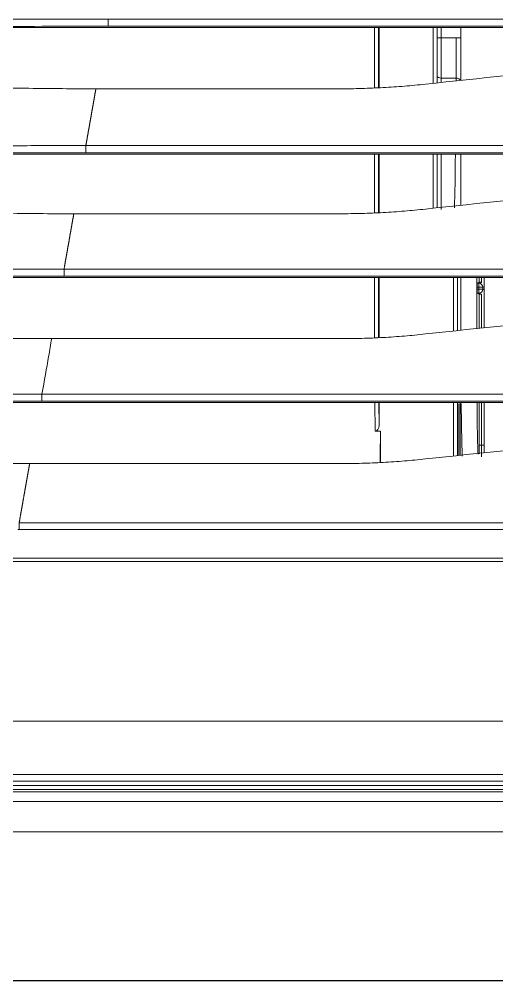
# Model space of a CAD drawing. Header units: millimetres. Extents: x 70151 to 230897, y 35202 to 113211.
# Drawn here: x 174273.2 to 174332.7, y 70781.4 to 70901.2 of the extents above; entities that cross this region are included whole.
import ezdxf

# ---------------------------------------------------------------- set-up
doc = ezdxf.new("R2010")
doc.units = ezdxf.units.MM
doc.header["$LTSCALE"] = 50
doc.layers.add('2-con', color=2, linetype='Continuous')
doc.layers.add('HAT', color=8, linetype='Continuous')
doc.layers.add('mark-B', color=2, linetype='Continuous', lineweight=20)

# ---------------------------------------------------------------- blocks, each defined once
blk = doc.blocks.new('무풍1way 일반')
at = {"layer": 'mark-B'}
for p, q in [((0, -24.85), (514.58, -24.85)), ((0, -24.85), (514.58, -24.85)), ((514.56, -25.36), (0, -25.36)), ((514.56, -25.36), (0, -25.36)), ((-380.01, -53.26), (380.01, -53.26)), ((380.01, -53.69), (-380.01, -53.69)), ((-379.23, -57.26), (379.23, -57.26)), ((379.23, -58.09), (-379.23, -58.09)), ((334.18, -65.6), (334.18, -69.52)), ((334.18, -65.6), (334.18, -69.52)), ((334.23, -65.6), (334.23, -66.45)), ((334.23, -66.45), (334.25, -65.6)), ((334.23, -65.6), (334.23, -66.45)), ((334.23, -66.45), (334.25, -65.6)), ((377.93, -65.46), (339.22, -65.46)), ((321.26, -66.79), (321.26, -73.08)), ((324.26, -73.08), (324.26, -66.48)), ((324.45, -66.47), (324.45, -72.92)), ((324.45, -66.47), (324.45, -72.92)), ((324.61, -73.08), (324.61, -66.45)), ((324.61, -73.08), (324.61, -66.45)), ((325.11, -66.4), (325.11, -73.08)), ((325.11, -66.4), (325.11, -73.08)), ((334.18, -69.52), (334.23, -66.45)), ((334.18, -69.52), (334.23, -66.45)), ((321.26, -67.75), (321.6, -67.75)), ((321.6, -67.75), (321.9, -67.75)), ((321.6, -67.75), (321.6, -73.08)), ((321.9, -73.08), (321.9, -67.75)), ((334.86, -69.52), (334.18, -69.52)), ((334.86, -69.52), (334.18, -69.52)), ((334.41, -73.08), (334.36, -70.23)), ((334.36, -73.08), (334.36, -70.23)), ((334.41, -73.08), (334.36, -70.23)), ((334.36, -73.08), (334.36, -70.23)), ((334.86, -69.52), (334.92, -73.08)), ((334.86, -69.52), (334.92, -73.08)), ((-376.39, -73.25), (376.39, -73.25)), ((376.39, -74.13), (-376.39, -74.13)), ((376.58, -73.08), (205.05, -73.08)), ((334.36, -88.65), (334.36, -81.16)), ((334.36, -88.65), (334.36, -81.16)), ((334.45, -88.65), (334.45, -81.16)), ((334.45, -88.65), (334.45, -81.16)), ((334.95, -81.14), (334.95, -88.65)), ((334.95, -81.14), (334.95, -88.65)), ((375.18, -81.03), (339.22, -81.03)), ((321.26, -82.36), (321.26, -88.65)), ((321.6, -82.32), (321.6, -86.57)), ((321.9, -86.56), (321.9, -82.29)), ((322.21, -82.26), (322.21, -88.65)), ((324.18, -88.65), (324.18, -82.06)), ((324.61, -88.65), (324.61, -82.01)), ((324.61, -88.65), (324.61, -82.01)), ((325.11, -81.96), (325.11, -88.65)), ((325.11, -81.96), (325.11, -88.65)), ((321.26, -87.09), (321.45, -87.18)), ((321.45, -87.43), (321.26, -87.52)), ((321.45, -87.18), (321.45, -87.43)), ((321.95, -87.18), (321.45, -87.18)), ((321.45, -87.43), (321.95, -87.43)), ((321.71, -86.56), (321.95, -86.68)), ((322.13, -86.68), (321.9, -86.56)), ((321.95, -86.68), (322.13, -86.68)), ((321.95, -86.68), (321.95, -87.18)), ((321.95, -87.18), (321.95, -87.43)), ((322.14, -87.18), (321.95, -87.18)), ((321.95, -87.43), (322.14, -87.43)), ((321.95, -87.43), (321.95, -87.93)), ((322.14, -87.43), (322.14, -87.18)), ((321.6, -88.03), (321.6, -88.65)), ((321.95, -87.93), (321.71, -88.05)), ((321.9, -88.05), (322.13, -87.93)), ((321.9, -88.65), (321.9, -88.05)), ((322.13, -87.93), (321.95, -87.93)), ((-373.64, -88.81), (373.64, -88.81)), ((373.64, -89.7), (-373.64, -89.7)), ((373.83, -88.65), (205.05, -88.65)), ((334.36, -104.03), (334.36, -96.72)), ((334.36, -104.03), (334.36, -96.72)), ((334.45, -104.02), (334.45, -96.72)), ((334.45, -104.02), (334.45, -96.72)), ((334.95, -96.71), (334.95, -104.02)), ((334.95, -96.71), (334.95, -104.02)), ((372.42, -96.59), (339.22, -96.59)), ((324.18, -104.02), (324.18, -97.62)), ((326.62, -104.02), (326.62, -97.1)), ((326.62, -104.02), (326.62, -97.1)), ((327.12, -104.02), (327.12, -97.32)), ((327.12, -104.02), (327.12, -97.32)), ((327.62, -97.27), (327.62, -104.02)), ((327.62, -97.27), (327.62, -104.02)), ((-370.92, -104.19), (370.92, -104.19)), ((371.11, -104.02), (205.06, -104.02)), ((370.92, -105.07), (-370.92, -105.07)), ((334.36, -119.78), (334.36, -112.29)), ((334.36, -119.78), (334.36, -112.29)), ((334.45, -119.78), (334.45, -112.29)), ((334.45, -119.78), (334.45, -112.29)), ((334.95, -112.27), (334.95, -119.78)), ((334.95, -112.27), (334.95, -119.78)), ((369.67, -112.15), (339.22, -112.15)), ((324.18, -119.77), (324.18, -113.19)), ((324.78, -113.12), (324.78, -113.48)), ((324.78, -113.12), (324.78, -113.48)), ((324.78, -113.48), (326.62, -113.48)), ((324.78, -113.48), (326.62, -113.48)), ((326.62, -113.48), (326.62, -112.93)), ((326.62, -113.48), (326.62, -112.93)), ((326.62, -118.5), (326.62, -113.48)), ((326.62, -118.5), (326.62, -113.48)), ((327.12, -119.77), (327.12, -112.88)), ((327.12, -119.77), (327.12, -112.88)), ((327.62, -112.83), (327.62, -119.77)), ((327.62, -112.83), (327.62, -119.77)), ((324.75, -118.5), (324.25, -118.5)), ((324.75, -118.5), (324.25, -118.5)), ((324.75, -118.5), (326.62, -118.5)), ((324.75, -118.5), (326.62, -118.5)), ((326.62, -119.77), (326.62, -118.5)), ((326.62, -118.5), (327.12, -118.5)), ((326.62, -119.77), (326.62, -118.5)), ((326.62, -118.5), (327.12, -118.5)), ((368.32, -119.77), (205.05, -119.77)), ((-368.14, -119.94), (368.14, -119.94)), ((368.14, -120.82), (-368.14, -120.82))]:
    blk.add_line(p, q, dxfattribs=at)
for centre, major_axis, ratio, start_param, end_param in [((334.87, -70.23), (0.012, -0.716), 0.700857, 3.129571, 4.687919), ((334.87, -70.23), (0.012, -0.716), 0.700857, 3.129571, 4.687919), ((321.95, -87.18), (-0.225, -0.449), 0.99981, 3.605286, 5.17593), ((321.95, -87.43), (0.225, -0.449), 0.99981, 4.248848, 5.819492), ((325.15, -112.86), (0, -18.58), 0.017522, 3.724007, 4.216591), ((325.15, -112.86), (0, -18.58), 0.017522, 3.724007, 4.216591), ((324.78, -113.23), (0.502, -0.005), 0.499982, 3.161291, 4.717314), ((324.78, -113.23), (0.502, -0.005), 0.499982, 3.161291, 4.717314), ((324.93, -118.5), (0, -10.04), 0.017914, 4.18879, 4.712389), ((324.93, -118.5), (0, -10.04), 0.017914, 4.18879, 4.712389), ((326.62, -113.73), (0.502, 0), 0.5, 0, 1.570796), ((326.62, -113.73), (0.502, 0), 0.5, 0, 1.570796)]:
    blk.add_ellipse(centre, major_axis=major_axis, ratio=ratio, start_param=start_param, end_param=end_param, dxfattribs=at)
for points, degree, knots in [([(529.67, -1.07), (528.29, -1.06), (526.91, -1.06), (524.15, -1.06), (522.78, -1.06), (518.64, -1.06), (510.36, -1.06), (491.05, -1.06), (474.5, -1.06), (441.39, -1.06), (375.18, -1.05), (308.98, -1.05), (176.56, -1.05), (88.28, -1.05), (0, -1.05)], 3, [0, 0, 0, 0, 0.007813, 0.007813, 0.015625, 0.015625, 0.03125, 0.0625, 0.125, 0.125, 0.25, 0.5, 0.5, 1, 1, 1, 1]), ([(529.67, -1.07), (528.29, -1.06), (526.91, -1.06), (524.15, -1.06), (522.78, -1.06), (518.64, -1.06), (510.36, -1.06), (491.05, -1.06), (474.5, -1.06), (441.39, -1.06), (375.18, -1.05), (308.98, -1.05), (176.56, -1.05), (88.28, -1.05), (0, -1.05)], 3, [0, 0, 0, 0, 0.007812, 0.007812, 0.015625, 0.015625, 0.03125, 0.0625, 0.125, 0.125, 0.25, 0.5, 0.5, 1, 1, 1, 1]), ([(514.01, -19.59), (492.59, -19.59), (449.76, -19.59), (385.5, -19.59), (321.25, -19.59), (192.75, -19.59), (85.67, -19.59), (0, -19.59)], 3, [0, 0, 0, 0, 0.125, 0.25, 0.375, 0.5, 1, 1, 1, 1]), ([(514.01, -19.59), (492.59, -19.59), (449.76, -19.59), (385.5, -19.59), (321.25, -19.59), (192.75, -19.59), (85.67, -19.59), (0, -19.59)], 3, [0, 0, 0, 0, 0.125, 0.25, 0.375, 0.5, 1, 1, 1, 1]), ([(0, -23.37), (85.4, -23.37), (170.8, -23.37), (277.56, -23.37), (298.91, -23.37), (341.61, -23.37), (362.96, -23.37), (405.66, -23.37), (427.01, -23.37), (469.71, -23.37), (491.06, -23.37), (512.41, -23.37)], 3, [0, 0, 0, 0, 0.5, 0.5, 0.625, 0.625, 0.75, 0.75, 0.875, 0.875, 1, 1, 1, 1]), ([(0, -23.37), (85.4, -23.37), (170.8, -23.37), (277.56, -23.37), (298.91, -23.37), (341.61, -23.37), (362.96, -23.37), (405.66, -23.37), (427.01, -23.37), (469.71, -23.37), (491.06, -23.37), (512.41, -23.37)], 3, [0, 0, 0, 0, 0.5, 0.5, 0.625, 0.625, 0.75, 0.75, 0.875, 0.875, 1, 1, 1, 1]), ([(512.41, -24.58), (491.06, -24.58), (469.71, -24.58), (427.01, -24.58), (405.66, -24.58), (362.96, -24.58), (320.26, -24.58), (192.15, -24.58), (85.4, -24.58), (0, -24.58)], 3, [0, 0, 0, 0, 0.125, 0.125, 0.25, 0.25, 0.375, 0.5, 1, 1, 1, 1]), ([(512.41, -24.58), (491.06, -24.58), (469.71, -24.58), (427.01, -24.58), (405.66, -24.58), (362.96, -24.58), (320.26, -24.58), (192.15, -24.58), (85.4, -24.58), (0, -24.58)], 3, [0, 0, 0, 0, 0.125, 0.125, 0.25, 0.25, 0.375, 0.5, 1, 1, 1, 1]), ([(0, -25.9), (42.6, -25.9), (85.19, -25.9), (149.09, -25.9), (170.39, -25.9), (212.99, -25.9), (234.29, -25.9), (276.88, -25.9), (298.18, -25.9), (340.78, -25.9), (362.08, -25.9), (404.67, -25.89), (425.97, -25.89), (452.6, -25.9), (457.92, -25.9), (468.57, -25.9), (473.89, -25.9), (484.54, -25.9), (489.87, -25.9), (496.52, -25.9), (497.86, -25.9), (500.52, -25.9), (501.85, -25.9), (503.85, -25.89), (504.51, -25.89), (505.84, -25.89), (506.51, -25.89), (507.84, -25.9), (508.51, -25.9), (509.5, -25.9), (509.84, -25.89), (510.34, -25.89), (510.5, -25.89), (510.83, -25.89), (511, -25.89), (511.17, -25.89)], 3, [0, 0, 0, 0, 0.25, 0.25, 0.375, 0.375, 0.5, 0.5, 0.625, 0.625, 0.75, 0.75, 0.875, 0.875, 0.90625, 0.90625, 0.9375, 0.9375, 0.96875, 0.96875, 0.976563, 0.976563, 0.984375, 0.984375, 0.988281, 0.988281, 0.992188, 0.992188, 0.996094, 0.996094, 0.998047, 0.998047, 0.999023, 0.999023, 1, 1, 1, 1]), ([(511.17, -26.75), (511, -26.75), (510.83, -26.75), (510.5, -26.75), (510.33, -26.75), (509.84, -26.75), (509.5, -26.75), (508.5, -26.75), (507.84, -26.75), (506.51, -26.75), (505.84, -26.75), (504.51, -26.75), (503.85, -26.75), (501.85, -26.75), (500.52, -26.75), (497.85, -26.75), (496.52, -26.75), (489.87, -26.75), (484.54, -26.75), (473.89, -26.75), (468.57, -26.75), (457.92, -26.75), (452.6, -26.75), (425.97, -26.75), (404.67, -26.75), (362.08, -26.75), (340.78, -26.75), (298.18, -26.75), (276.88, -26.75), (234.28, -26.75), (212.99, -26.75), (170.39, -26.75), (149.09, -26.75), (85.19, -26.75), (42.6, -26.75), (0, -26.75)], 3, [0, 0, 0, 0, 0.000977, 0.000977, 0.001953, 0.001953, 0.003906, 0.003906, 0.007813, 0.007813, 0.011719, 0.011719, 0.015625, 0.015625, 0.023438, 0.023438, 0.03125, 0.03125, 0.0625, 0.0625, 0.09375, 0.09375, 0.125, 0.125, 0.25, 0.25, 0.375, 0.375, 0.5, 0.5, 0.625, 0.625, 0.75, 0.75, 1, 1, 1, 1]), ([(0, -33.4), (42.38, -33.4), (127.14, -33.4), (233.1, -33.4), (317.86, -33.4), (381.43, -33.4), (445.01, -33.4), (487.39, -33.4), (508.58, -33.4)], 3, [0, 0, 0, 0, 0.25, 0.5, 0.625, 0.75, 0.875, 1, 1, 1, 1]), ([(379.23, -58.09), (379.23, -58.07), (379.23, -58.04), (379.23, -57.97), (379.23, -57.93), (379.23, -57.85), (379.23, -57.81), (379.23, -57.73), (379.23, -57.68), (379.23, -57.6), (379.23, -57.56), (379.23, -57.48), (379.23, -57.45), (379.23, -57.38), (379.23, -57.35), (379.23, -57.3), (379.23, -57.27), (379.23, -57.26)], 3, [0, 0, 0, 0, 0.125, 0.125, 0.25, 0.25, 0.375, 0.375, 0.5, 0.5, 0.625, 0.625, 0.75, 0.75, 0.875, 0.875, 1, 1, 1, 1]), ([(377.93, -65.46), (377.93, -65.44), (377.94, -65.38), (377.96, -65.31), (377.97, -65.23), (377.98, -65.15), (378, -65.07), (378.01, -64.99), (378.03, -64.91), (378.04, -64.83), (378.05, -64.75), (378.07, -64.67), (378.08, -64.59), (378.1, -64.51), (378.11, -64.43), (378.12, -64.35), (378.14, -64.27), (378.15, -64.19), (378.17, -64.11), (378.18, -64.03), (378.2, -63.94), (378.21, -63.86), (378.23, -63.78), (378.24, -63.7), (378.25, -63.62), (378.27, -63.53), (378.28, -63.45), (378.3, -63.37), (378.31, -63.28), (378.33, -63.2), (378.34, -63.12), (378.36, -63.03), (378.37, -62.95), (378.39, -62.86), (378.4, -62.78), (378.42, -62.69), (378.43, -62.61), (378.45, -62.52), (378.46, -62.44), (378.48, -62.35), (378.49, -62.27), (378.51, -62.18), (378.52, -62.09), (378.54, -62.01), (378.55, -61.92), (378.57, -61.83), (378.59, -61.75), (378.6, -61.66), (378.62, -61.57), (378.63, -61.48), (378.65, -61.4), (378.66, -61.31), (378.68, -61.22), (378.69, -61.13), (378.71, -61.04), (378.73, -60.95), (378.74, -60.86), (378.76, -60.78), (378.77, -60.69), (378.79, -60.6), (378.8, -60.51), (378.82, -60.42), (378.84, -60.33), (378.85, -60.23), (378.87, -60.14), (378.88, -60.05), (378.9, -59.96), (378.92, -59.87), (378.93, -59.78), (378.95, -59.69), (378.97, -59.59), (378.98, -59.5), (379, -59.41), (379.01, -59.32), (379.03, -59.22), (379.05, -59.13), (379.06, -59.04), (379.08, -58.94), (379.1, -58.85), (379.11, -58.76), (379.13, -58.66), (379.15, -58.57), (379.16, -58.47), (379.18, -58.38), (379.2, -58.28), (379.21, -58.19), (379.23, -58.13), (379.23, -58.09)], 3, [0, 0, 0, 0, 0.01175, 0.0235, 0.035249, 0.046997, 0.058745, 0.070492, 0.082239, 0.093985, 0.105731, 0.117477, 0.129223, 0.140968, 0.152713, 0.164457, 0.176202, 0.187946, 0.19969, 0.211434, 0.223179, 0.234923, 0.246667, 0.258411, 0.270156, 0.2819, 0.293645, 0.30539, 0.317135, 0.32888, 0.340626, 0.352372, 0.364119, 0.375866, 0.387613, 0.399361, 0.41111, 0.422859, 0.434608, 0.446359, 0.45811, 0.469861, 0.481614, 0.493367, 0.505121, 0.516876, 0.528632, 0.540388, 0.552146, 0.563905, 0.575664, 0.587425, 0.599187, 0.61095, 0.622714, 0.63448, 0.646246, 0.658014, 0.669783, 0.681554, 0.693326, 0.705099, 0.716874, 0.728651, 0.740429, 0.752208, 0.763989, 0.775772, 0.787556, 0.799342, 0.81113, 0.82292, 0.834711, 0.846504, 0.858299, 0.870096, 0.881895, 0.893696, 0.905499, 0.917304, 0.929111, 0.940921, 0.952732, 0.964546, 0.976362, 0.98818, 1, 1, 1, 1]), ([(455.03, -70.72), (454.25, -70.53), (453.46, -70.37), (452.27, -70.13), (451.87, -70.05), (451.08, -69.9), (450.68, -69.83), (449.49, -69.61), (448.69, -69.48), (447.09, -69.23), (446.3, -69.11), (444.7, -68.88), (443.9, -68.77), (442.3, -68.57), (441.5, -68.47), (439.1, -68.19), (437.5, -68.02), (434.29, -67.7), (432.69, -67.56), (429.48, -67.29), (427.87, -67.17), (424.65, -66.94), (423.05, -66.84), (419.83, -66.64), (418.22, -66.55), (415, -66.38), (413.39, -66.3), (410.17, -66.15), (408.56, -66.09), (405.33, -65.96), (403.72, -65.91), (400.5, -65.8), (398.89, -65.76), (395.66, -65.67), (394.05, -65.64), (390.83, -65.57), (387.6, -65.52), (384.38, -65.49), (381.15, -65.47), (379.54, -65.46), (377.93, -65.46)], 3, [0, 0, 0, 0, 0.03125, 0.03125, 0.046875, 0.046875, 0.0625, 0.0625, 0.09375, 0.09375, 0.125, 0.125, 0.15625, 0.15625, 0.1875, 0.1875, 0.25, 0.25, 0.3125, 0.3125, 0.375, 0.375, 0.4375, 0.4375, 0.5, 0.5, 0.5625, 0.5625, 0.625, 0.625, 0.6875, 0.6875, 0.75, 0.75, 0.8125, 0.8125, 0.875, 0.9375, 0.9375, 1, 1, 1, 1]), ([(321.59, -66.32), (321.59, -66.43), (321.6, -66.85), (321.6, -67.38), (321.6, -67.75)], 3, [0, 0, 0, 0, 0.314014, 1, 1, 1, 1]), ([(322.04, -66.63), (322.05, -66.79), (322.05, -66.95), (322.07, -67.34), (322.08, -67.57), (322.09, -68.04), (322.1, -68.28), (322.11, -68.77), (322.11, -69.02), (322.12, -69.38), (322.12, -69.5), (322.13, -69.68), (322.13, -69.77), (322.13, -69.87), (322.13, -69.92), (322.13, -69.95), (322.13, -69.96), (322.13, -69.97), (322.13, -69.97), (322.13, -69.97), (322.13, -69.97), (322.13, -69.97), (322.13, -69.97), (322.13, -69.97), (322.13, -69.97), (322.14, -70.34), (322.15, -70.73), (322.16, -71.53), (322.16, -71.94), (322.17, -72.59), (322.17, -72.82), (322.17, -73.05)], 3, [0, 0, 0, 0, 0.110793, 0.110793, 0.24707, 0.24707, 0.383346, 0.383346, 0.519623, 0.519623, 0.587762, 0.587762, 0.621831, 0.638866, 0.647383, 0.651642, 0.653771, 0.654836, 0.655368, 0.655634, 0.655767, 0.655834, 0.655867, 0.655867, 0.6559, 0.6559, 0.792177, 0.792177, 0.928454, 0.928454, 1, 1, 1, 1]), ([(324, -66.41), (324.01, -66.55), (324.06, -67.86), (324.12, -71.32), (324.14, -72.94)], 2, [0, 0, 0, 0.085981, 0.645207, 1, 1, 1]), ([(376.39, -73.25), (378.85, -73.25), (381.3, -73.25), (386.2, -73.24), (388.66, -73.24), (396.01, -73.22), (400.91, -73.21), (408.25, -73.18), (410.7, -73.17), (415.6, -73.15), (418.05, -73.14), (422.94, -73.12), (425.39, -73.11), (430.28, -73.08), (435.17, -73.05), (440.06, -73.03), (444.95, -73), (447.39, -72.98), (452.28, -72.96), (454.72, -72.94), (459.61, -72.92), (462.06, -72.9), (469.39, -72.86), (474.29, -72.84), (484.08, -72.8), (488.98, -72.78), (493.88, -72.77)], 3, [0, 0, 0, 0, 0.0625, 0.0625, 0.125, 0.125, 0.25, 0.25, 0.3125, 0.3125, 0.375, 0.375, 0.4375, 0.4375, 0.5, 0.5625, 0.5625, 0.625, 0.625, 0.6875, 0.6875, 0.75, 0.75, 0.875, 0.875, 1, 1, 1, 1]), ([(467.81, -72.72), (464.01, -72.74), (460.21, -72.76), (452.62, -72.8), (448.82, -72.82), (441.23, -72.86), (437.43, -72.88), (431.73, -72.91), (429.83, -72.92), (426.03, -72.94), (424.13, -72.95), (418.43, -72.98), (414.63, -72.99), (407.03, -73.02), (403.23, -73.04), (395.62, -73.06), (391.81, -73.07), (386.1, -73.08), (384.2, -73.08), (380.39, -73.08), (378.49, -73.08), (376.58, -73.08)], 3, [0, 0, 0, 0, 0.125, 0.125, 0.25, 0.25, 0.375, 0.375, 0.4375, 0.4375, 0.5, 0.5, 0.625, 0.625, 0.75, 0.75, 0.875, 0.875, 0.9375, 0.9375, 1, 1, 1, 1]), ([(376.39, -74.13), (376.1, -75.79), (375.68, -78.16), (375.3, -80.32), (375.18, -81.03)], 3, [0, 0, 0, 0, 0.659736, 1, 1, 1, 1]), ([(506.95, -73.24), (504.22, -73.24), (501.5, -73.24), (496.05, -73.26), (493.33, -73.27), (485.16, -73.32), (479.72, -73.36), (471.57, -73.43), (468.85, -73.46), (463.42, -73.51), (460.7, -73.54), (455.27, -73.6), (452.55, -73.63), (447.12, -73.69), (444.4, -73.72), (438.97, -73.78), (436.26, -73.8), (430.82, -73.86), (428.1, -73.88), (424.03, -73.92), (422.67, -73.93), (419.95, -73.95), (418.59, -73.96), (414.51, -73.99), (411.79, -74.01), (403.63, -74.06), (398.19, -74.09), (390.02, -74.11), (387.29, -74.12), (383.21, -74.13), (381.85, -74.13), (379.8, -74.13), (378.78, -74.13), (377.59, -74.13), (376.99, -74.13), (376.69, -74.13), (376.57, -74.13), (376.48, -74.13), (376.44, -74.13), (376.39, -74.13)], 3, [0, 0, 0, 0, 0.0625, 0.0625, 0.125, 0.125, 0.25, 0.25, 0.3125, 0.3125, 0.375, 0.375, 0.4375, 0.4375, 0.5, 0.5, 0.5625, 0.5625, 0.625, 0.625, 0.65625, 0.65625, 0.6875, 0.6875, 0.75, 0.75, 0.875, 0.875, 0.9375, 0.9375, 0.96875, 0.96875, 0.984375, 0.992187, 0.996094, 0.998047, 0.999023, 0.999023, 1, 1, 1, 1]), ([(376.39, -74.13), (376.39, -74.1), (376.39, -74.06), (376.39, -73.98), (376.39, -73.93), (376.39, -73.84), (376.39, -73.79), (376.39, -73.69), (376.39, -73.64), (376.39, -73.54), (376.39, -73.5), (376.39, -73.42), (376.39, -73.38), (376.39, -73.32), (376.39, -73.3), (376.39, -73.26), (376.39, -73.25), (376.39, -73.25)], 3, [0, 0, 0, 0, 0.125, 0.125, 0.25, 0.25, 0.375, 0.375, 0.5, 0.5, 0.625, 0.625, 0.75, 0.75, 0.875, 0.875, 1, 1, 1, 1]), ([(375.18, -81.03), (376.7, -81.03), (378.23, -81.03), (381.28, -81.05), (384.32, -81.08), (387.37, -81.14), (390.42, -81.2), (391.95, -81.23), (394.99, -81.31), (396.52, -81.36), (399.57, -81.46), (401.09, -81.52), (404.14, -81.64), (405.66, -81.71), (408.7, -81.85), (410.23, -81.93), (413.27, -82.1), (414.79, -82.19), (417.08, -82.33), (417.84, -82.38), (419.36, -82.49), (420.12, -82.54), (422.4, -82.71), (423.92, -82.84), (426.96, -83.1), (428.47, -83.24), (431.51, -83.55), (433.02, -83.71), (435.29, -83.99), (436.04, -84.08), (437.55, -84.28), (438.3, -84.38), (439.81, -84.6), (440.56, -84.71), (442.07, -84.95), (442.82, -85.08), (444.32, -85.34), (445.07, -85.48), (446.57, -85.77), (447.31, -85.92), (448.06, -86.09)], 3, [0, 0, 0, 0, 0.0625, 0.0625, 0.125, 0.1875, 0.1875, 0.25, 0.25, 0.3125, 0.3125, 0.375, 0.375, 0.4375, 0.4375, 0.5, 0.5, 0.5625, 0.5625, 0.59375, 0.59375, 0.625, 0.625, 0.6875, 0.6875, 0.75, 0.75, 0.8125, 0.8125, 0.84375, 0.84375, 0.875, 0.875, 0.90625, 0.90625, 0.9375, 0.9375, 0.96875, 0.96875, 1, 1, 1, 1]), ([(321.6, -86.57), (321.6, -86.57), (321.61, -86.57), (321.62, -86.57), (321.62, -86.57), (321.63, -86.57), (321.64, -86.57), (321.65, -86.56), (321.66, -86.56), (321.67, -86.56), (321.68, -86.56), (321.69, -86.56), (321.7, -86.56), (321.71, -86.56), (321.71, -86.56)], 3, [0, 0, 0, 0, 0.071251, 0.142546, 0.213886, 0.285274, 0.35671, 0.428197, 0.499737, 0.60017, 0.70031, 0.80026, 0.900123, 1, 1, 1, 1]), ([(321.71, -86.56), (321.74, -86.56), (321.77, -86.56), (321.81, -86.56), (321.83, -86.56), (321.87, -86.56), (321.88, -86.56), (321.9, -86.56), (321.9, -86.56), (321.9, -86.56)], 3, [0, 0, 0, 0, 0.25, 0.25, 0.5, 0.5, 0.75, 0.75, 1, 1, 1, 1]), ([(322.14, -87.18), (322.14, -87.18), (322.14, -87.17), (322.14, -87.16), (322.14, -87.15), (322.14, -87.14), (322.14, -87.13), (322.14, -87.12), (322.14, -87.1), (322.14, -87.09), (322.14, -87.08), (322.14, -87.07), (322.14, -87.06), (322.14, -87.05), (322.14, -87.04), (322.14, -87.03), (322.14, -87.02), (322.14, -87.01), (322.14, -87), (322.14, -86.99), (322.14, -86.98), (322.14, -86.97), (322.14, -86.96), (322.14, -86.95), (322.14, -86.94), (322.14, -86.93), (322.14, -86.92), (322.14, -86.91), (322.14, -86.9), (322.14, -86.89), (322.14, -86.88), (322.14, -86.87), (322.14, -86.86), (322.14, -86.85), (322.14, -86.84), (322.14, -86.83), (322.14, -86.83), (322.14, -86.82), (322.14, -86.81), (322.14, -86.8), (322.14, -86.79), (322.14, -86.78), (322.14, -86.77), (322.14, -86.76), (322.14, -86.75), (322.14, -86.75), (322.14, -86.74), (322.14, -86.73), (322.14, -86.72), (322.14, -86.71), (322.14, -86.71), (322.14, -86.7), (322.14, -86.7), (322.13, -86.69), (322.13, -86.69), (322.13, -86.68), (322.13, -86.68), (322.13, -86.68), (322.13, -86.68), (322.13, -86.68)], 3, [0, 0, 0, 0, 0.013534, 0.027113, 0.040736, 0.054403, 0.068114, 0.081869, 0.095669, 0.109512, 0.1234, 0.137332, 0.151308, 0.165329, 0.179393, 0.193502, 0.207655, 0.221852, 0.236093, 0.250379, 0.264708, 0.279082, 0.2935, 0.307962, 0.322469, 0.337019, 0.351614, 0.366253, 0.380936, 0.395664, 0.410435, 0.425251, 0.440111, 0.455015, 0.469964, 0.484956, 0.499993, 0.515958, 0.532567, 0.54982, 0.567717, 0.586258, 0.605443, 0.625272, 0.645746, 0.666863, 0.688625, 0.71103, 0.73408, 0.757774, 0.782112, 0.807094, 0.83272, 0.85899, 0.885904, 0.913462, 0.941664, 0.97051, 1, 1, 1, 1]), ([(322.13, -87.93), (322.13, -87.93), (322.13, -87.93), (322.13, -87.93), (322.13, -87.93), (322.13, -87.93), (322.13, -87.93), (322.13, -87.92), (322.13, -87.92), (322.13, -87.92), (322.13, -87.92), (322.13, -87.92), (322.13, -87.91), (322.14, -87.91), (322.14, -87.91), (322.14, -87.91), (322.14, -87.9), (322.14, -87.9), (322.14, -87.9), (322.14, -87.89), (322.14, -87.89), (322.14, -87.89), (322.14, -87.88), (322.14, -87.88), (322.14, -87.88), (322.14, -87.87), (322.14, -87.87), (322.14, -87.87), (322.14, -87.86), (322.14, -87.86), (322.14, -87.85), (322.14, -87.85), (322.14, -87.84), (322.14, -87.84), (322.14, -87.84), (322.14, -87.83), (322.14, -87.83), (322.14, -87.82), (322.14, -87.82), (322.14, -87.81), (322.14, -87.81), (322.14, -87.81), (322.14, -87.8), (322.14, -87.8), (322.14, -87.79), (322.14, -87.79), (322.14, -87.78), (322.14, -87.78), (322.14, -87.76), (322.14, -87.74), (322.14, -87.73), (322.14, -87.71), (322.14, -87.69), (322.14, -87.67), (322.14, -87.65), (322.14, -87.62), (322.14, -87.6), (322.14, -87.58), (322.14, -87.56), (322.14, -87.54), (322.14, -87.52), (322.14, -87.49), (322.14, -87.47), (322.14, -87.45), (322.14, -87.43), (322.14, -87.43)], 3, [0, 0, 0, 0, 0.014183, 0.028219, 0.042108, 0.055849, 0.069444, 0.082891, 0.09619, 0.109343, 0.122348, 0.135206, 0.147917, 0.160481, 0.172897, 0.185166, 0.197288, 0.209263, 0.22109, 0.23277, 0.244303, 0.255689, 0.266927, 0.278018, 0.288962, 0.299759, 0.310409, 0.320911, 0.331266, 0.341473, 0.351534, 0.361447, 0.371213, 0.380832, 0.390304, 0.399628, 0.408805, 0.417835, 0.426717, 0.435453, 0.444041, 0.452482, 0.460775, 0.468922, 0.476921, 0.484773, 0.492478, 0.500035, 0.530939, 0.561655, 0.592185, 0.622529, 0.652685, 0.682655, 0.712438, 0.742034, 0.771443, 0.800666, 0.829702, 0.858552, 0.887215, 0.915691, 0.943981, 0.972084, 1, 1, 1, 1]), ([(321.71, -88.05), (321.71, -88.05), (321.71, -88.05), (321.7, -88.05), (321.69, -88.05), (321.68, -88.05), (321.68, -88.05), (321.67, -88.04), (321.66, -88.04), (321.64, -88.04), (321.63, -88.04), (321.61, -88.04), (321.61, -88.04), (321.6, -88.03)], 3, [0, 0, 0, 0, 0.060365, 0.124378, 0.192073, 0.263482, 0.338628, 0.417534, 0.500218, 0.625066, 0.749977, 0.874955, 1, 1, 1, 1]), ([(321.9, -88.05), (321.9, -88.05), (321.9, -88.05), (321.88, -88.05), (321.87, -88.05), (321.83, -88.05), (321.81, -88.05), (321.77, -88.05), (321.74, -88.05), (321.71, -88.05)], 3, [0, 0, 0, 0, 0.25, 0.25, 0.5, 0.5, 0.75, 0.75, 1, 1, 1, 1]), ([(373.64, -88.81), (376.09, -88.81), (378.55, -88.81), (383.45, -88.81), (385.9, -88.8), (393.25, -88.79), (398.15, -88.78), (405.49, -88.75), (407.94, -88.74), (412.84, -88.72), (415.28, -88.71), (420.18, -88.69), (422.63, -88.68), (427.52, -88.66), (432.41, -88.63), (437.3, -88.61), (442.19, -88.58), (444.63, -88.57), (449.52, -88.54), (451.97, -88.53), (456.86, -88.51), (459.3, -88.49), (466.64, -88.46), (471.53, -88.44), (481.32, -88.4), (486.22, -88.38), (491.12, -88.37)], 3, [0, 0, 0, 0, 0.0625, 0.0625, 0.125, 0.125, 0.25, 0.25, 0.3125, 0.3125, 0.375, 0.375, 0.4375, 0.4375, 0.5, 0.5625, 0.5625, 0.625, 0.625, 0.6875, 0.6875, 0.75, 0.75, 0.875, 0.875, 1, 1, 1, 1]), ([(373.83, -88.65), (375.73, -88.65), (377.64, -88.64), (381.44, -88.64), (387.15, -88.64), (392.86, -88.62), (400.47, -88.6), (404.27, -88.59), (409.98, -88.57), (411.88, -88.57), (415.68, -88.55), (417.58, -88.54), (423.28, -88.52), (427.08, -88.5), (434.68, -88.46), (438.47, -88.45), (446.07, -88.41), (449.87, -88.39), (457.46, -88.35), (461.26, -88.33), (465.06, -88.32)], 3, [0, 0, 0, 0, 0.0625, 0.0625, 0.125, 0.25, 0.25, 0.375, 0.375, 0.4375, 0.4375, 0.5, 0.5, 0.625, 0.625, 0.75, 0.75, 0.875, 0.875, 1, 1, 1, 1]), ([(372.42, -96.59), (372.43, -96.56), (372.44, -96.52), (372.45, -96.44), (372.46, -96.37), (372.47, -96.29), (372.49, -96.22), (372.5, -96.15), (372.51, -96.07), (372.53, -96), (372.54, -95.92), (372.55, -95.85), (372.57, -95.77), (372.58, -95.7), (372.59, -95.62), (372.61, -95.54), (372.62, -95.47), (372.63, -95.39), (372.65, -95.32), (372.66, -95.24), (372.67, -95.16), (372.69, -95.09), (372.7, -95.01), (372.72, -94.93), (372.73, -94.85), (372.74, -94.78), (372.76, -94.7), (372.77, -94.62), (372.78, -94.54), (372.8, -94.46), (372.81, -94.39), (372.83, -94.31), (372.84, -94.23), (372.85, -94.15), (372.87, -94.07), (372.88, -93.99), (372.9, -93.91), (372.91, -93.83), (372.92, -93.75), (372.94, -93.67), (372.95, -93.59), (372.97, -93.51), (372.98, -93.43), (373, -93.35), (373.01, -93.27), (373.02, -93.19), (373.04, -93.1), (373.05, -93.02), (373.07, -92.94), (373.08, -92.86), (373.1, -92.78), (373.11, -92.69), (373.13, -92.61), (373.14, -92.53), (373.16, -92.45), (373.17, -92.36), (373.18, -92.28), (373.2, -92.2), (373.21, -92.11), (373.23, -92.03), (373.24, -91.94), (373.26, -91.86), (373.27, -91.78), (373.29, -91.69), (373.3, -91.61), (373.32, -91.52), (373.33, -91.44), (373.35, -91.35), (373.36, -91.27), (373.38, -91.18), (373.39, -91.09), (373.41, -91.01), (373.43, -90.92), (373.44, -90.84), (373.46, -90.75), (373.47, -90.66), (373.49, -90.58), (373.5, -90.49), (373.52, -90.4), (373.53, -90.31), (373.55, -90.23), (373.56, -90.14), (373.58, -90.05), (373.59, -89.96), (373.61, -89.87), (373.63, -89.78), (373.64, -89.72), (373.64, -89.7)], 3, [0, 0, 0, 0, 0.011753, 0.023506, 0.035258, 0.04701, 0.058761, 0.070512, 0.082262, 0.094012, 0.105761, 0.11751, 0.129259, 0.141008, 0.152756, 0.164504, 0.176252, 0.187999, 0.199747, 0.211494, 0.223242, 0.234989, 0.246736, 0.258484, 0.270231, 0.281979, 0.293726, 0.305474, 0.317222, 0.32897, 0.340719, 0.352467, 0.364216, 0.375966, 0.387715, 0.399466, 0.411216, 0.422967, 0.434719, 0.446471, 0.458224, 0.469977, 0.481731, 0.493485, 0.505241, 0.516997, 0.528753, 0.540511, 0.552269, 0.564028, 0.575788, 0.587549, 0.599311, 0.611074, 0.622838, 0.634603, 0.646369, 0.658136, 0.669904, 0.681674, 0.693444, 0.705216, 0.716989, 0.728763, 0.740539, 0.752316, 0.764094, 0.775874, 0.787655, 0.799438, 0.811222, 0.823008, 0.834795, 0.846584, 0.858375, 0.870167, 0.881961, 0.893757, 0.905554, 0.917353, 0.929154, 0.940957, 0.952762, 0.964568, 0.976377, 0.988187, 1, 1, 1, 1]), ([(373.64, -88.81), (373.64, -88.81), (373.64, -88.83), (373.64, -88.86), (373.64, -88.89), (373.64, -88.95), (373.64, -88.98), (373.64, -89.06), (373.64, -89.11), (373.64, -89.2), (373.64, -89.25), (373.64, -89.35), (373.64, -89.4), (373.64, -89.5), (373.64, -89.54), (373.64, -89.63), (373.64, -89.66), (373.64, -89.7)], 3, [0, 0, 0, 0, 0.125, 0.125, 0.25, 0.25, 0.375, 0.375, 0.5, 0.5, 0.625, 0.625, 0.75, 0.75, 0.875, 0.875, 1, 1, 1, 1]), ([(504.19, -88.84), (501.46, -88.84), (498.74, -88.85), (493.29, -88.86), (490.57, -88.87), (482.41, -88.92), (476.97, -88.96), (468.81, -89.03), (466.09, -89.05), (460.66, -89.11), (457.94, -89.13), (452.51, -89.19), (449.79, -89.22), (444.36, -89.27), (441.64, -89.3), (436.21, -89.36), (433.49, -89.38), (428.06, -89.43), (425.34, -89.46), (421.26, -89.49), (419.91, -89.5), (417.19, -89.52), (415.83, -89.53), (411.75, -89.56), (409.03, -89.58), (400.87, -89.63), (395.43, -89.65), (387.26, -89.68), (384.54, -89.68), (380.45, -89.69), (379.09, -89.69), (377.05, -89.69), (376.03, -89.69), (374.83, -89.7), (374.24, -89.7), (373.98, -89.7), (373.81, -89.7), (373.73, -89.7), (373.64, -89.7)], 3, [0, 0, 0, 0, 0.0625, 0.0625, 0.125, 0.125, 0.25, 0.25, 0.3125, 0.3125, 0.375, 0.375, 0.4375, 0.4375, 0.5, 0.5, 0.5625, 0.5625, 0.625, 0.625, 0.65625, 0.65625, 0.6875, 0.6875, 0.75, 0.75, 0.875, 0.875, 0.9375, 0.9375, 0.96875, 0.96875, 0.984375, 0.992187, 0.996094, 0.998047, 0.998047, 1, 1, 1, 1]), ([(441.83, -101.49), (441.12, -101.34), (440.4, -101.2), (438.97, -100.92), (438.26, -100.79), (436.83, -100.54), (436.11, -100.42), (434.68, -100.2), (433.96, -100.09), (431.8, -99.78), (430.37, -99.59), (427.49, -99.23), (426.05, -99.07), (423.16, -98.77), (421.72, -98.63), (418.83, -98.37), (417.38, -98.26), (414.49, -98.03), (413.04, -97.93), (410.15, -97.74), (408.7, -97.65), (405.8, -97.48), (404.35, -97.4), (401.45, -97.26), (400, -97.19), (397.1, -97.07), (395.65, -97.02), (392.75, -96.92), (391.29, -96.87), (388.39, -96.79), (385.49, -96.72), (381.13, -96.65), (378.23, -96.62), (375.33, -96.59), (373.87, -96.59), (372.42, -96.59)], 3, [0, 0, 0, 0, 0.03125, 0.03125, 0.0625, 0.0625, 0.09375, 0.09375, 0.125, 0.125, 0.1875, 0.1875, 0.25, 0.25, 0.3125, 0.3125, 0.375, 0.375, 0.4375, 0.4375, 0.5, 0.5, 0.5625, 0.5625, 0.625, 0.625, 0.6875, 0.6875, 0.75, 0.75, 0.8125, 0.875, 0.9375, 0.9375, 1, 1, 1, 1]), ([(370.92, -104.19), (373.36, -104.19), (375.8, -104.19), (380.67, -104.18), (383.11, -104.18), (390.42, -104.17), (395.29, -104.16), (402.6, -104.13), (405.03, -104.12), (409.9, -104.11), (412.33, -104.1), (417.2, -104.08), (419.63, -104.07), (424.5, -104.04), (429.36, -104.02), (436.66, -103.99), (441.52, -103.96), (446.38, -103.94), (448.82, -103.92), (453.68, -103.9), (456.11, -103.89), (463.41, -103.85), (468.27, -103.83), (478.01, -103.8), (482.88, -103.78), (487.76, -103.77)], 3, [0, 0, 0, 0, 0.0625, 0.0625, 0.125, 0.125, 0.25, 0.25, 0.3125, 0.3125, 0.375, 0.375, 0.4375, 0.4375, 0.5, 0.5625, 0.625, 0.625, 0.6875, 0.6875, 0.75, 0.75, 0.875, 0.875, 1, 1, 1, 1]), ([(370.92, -104.19), (370.92, -104.19), (370.92, -104.2), (370.92, -104.24), (370.92, -104.26), (370.92, -104.32), (370.92, -104.36), (370.92, -104.44), (370.92, -104.49), (370.92, -104.58), (370.92, -104.63), (370.92, -104.73), (370.92, -104.78), (370.92, -104.87), (370.92, -104.92), (370.92, -105), (370.92, -105.04), (370.92, -105.07)], 3, [0, 0, 0, 0, 0.125, 0.125, 0.25, 0.25, 0.375, 0.375, 0.5, 0.5, 0.625, 0.625, 0.75, 0.75, 0.875, 0.875, 1, 1, 1, 1]), ([(462.3, -103.71), (458.5, -103.73), (454.7, -103.74), (447.11, -103.78), (443.31, -103.8), (435.72, -103.83), (431.92, -103.85), (424.33, -103.89), (420.53, -103.9), (412.94, -103.93), (409.14, -103.95), (401.54, -103.97), (397.74, -103.98), (390.13, -104), (386.33, -104.01), (381.57, -104.02), (380.62, -104.02), (378.72, -104.02), (377.77, -104.02), (374.91, -104.02), (373.01, -104.02), (371.11, -104.02)], 3, [0, 0, 0, 0, 0.125, 0.125, 0.25, 0.25, 0.375, 0.375, 0.5, 0.5, 0.625, 0.625, 0.75, 0.75, 0.875, 0.875, 0.90625, 0.90625, 0.9375, 0.9375, 1, 1, 1, 1]), ([(369.67, -112.15), (369.67, -112.13), (369.68, -112.08), (369.7, -112), (369.71, -111.93), (369.72, -111.85), (369.74, -111.78), (369.75, -111.7), (369.76, -111.62), (369.78, -111.55), (369.79, -111.47), (369.8, -111.39), (369.82, -111.32), (369.83, -111.24), (369.85, -111.16), (369.86, -111.08), (369.87, -111), (369.89, -110.93), (369.9, -110.85), (369.91, -110.77), (369.93, -110.69), (369.94, -110.61), (369.96, -110.53), (369.97, -110.45), (369.98, -110.37), (370, -110.29), (370.01, -110.21), (370.03, -110.13), (370.04, -110.05), (370.06, -109.97), (370.07, -109.89), (370.08, -109.81), (370.1, -109.73), (370.11, -109.65), (370.13, -109.57), (370.14, -109.49), (370.16, -109.41), (370.17, -109.32), (370.18, -109.24), (370.2, -109.16), (370.21, -109.08), (370.23, -108.99), (370.24, -108.91), (370.26, -108.83), (370.27, -108.74), (370.29, -108.66), (370.3, -108.58), (370.32, -108.49), (370.33, -108.41), (370.35, -108.33), (370.36, -108.24), (370.38, -108.16), (370.39, -108.07), (370.41, -107.99), (370.42, -107.9), (370.44, -107.82), (370.45, -107.73), (370.47, -107.64), (370.48, -107.56), (370.5, -107.47), (370.51, -107.39), (370.53, -107.3), (370.54, -107.21), (370.56, -107.13), (370.57, -107.04), (370.59, -106.95), (370.61, -106.86), (370.62, -106.78), (370.64, -106.69), (370.65, -106.6), (370.67, -106.51), (370.68, -106.42), (370.7, -106.33), (370.71, -106.25), (370.73, -106.16), (370.75, -106.07), (370.76, -105.98), (370.78, -105.89), (370.79, -105.8), (370.81, -105.71), (370.83, -105.62), (370.84, -105.53), (370.86, -105.44), (370.87, -105.35), (370.89, -105.25), (370.91, -105.16), (370.92, -105.1), (370.92, -105.07)], 3, [0, 0, 0, 0, 0.011752, 0.023504, 0.035255, 0.047005, 0.058755, 0.070504, 0.082253, 0.094002, 0.10575, 0.117498, 0.129245, 0.140992, 0.152739, 0.164486, 0.176232, 0.187979, 0.199725, 0.211471, 0.223217, 0.234963, 0.246709, 0.258456, 0.270202, 0.281948, 0.293695, 0.305441, 0.317188, 0.328935, 0.340683, 0.352431, 0.364179, 0.375927, 0.387676, 0.399425, 0.411175, 0.422925, 0.434676, 0.446427, 0.458179, 0.469932, 0.481685, 0.49344, 0.505194, 0.51695, 0.528706, 0.540463, 0.552221, 0.56398, 0.57574, 0.587501, 0.599263, 0.611026, 0.62279, 0.634555, 0.646321, 0.658089, 0.669857, 0.681627, 0.693398, 0.705171, 0.716945, 0.72872, 0.740496, 0.752274, 0.764054, 0.775834, 0.787617, 0.799401, 0.811187, 0.822974, 0.834763, 0.846553, 0.858346, 0.87014, 0.881936, 0.893733, 0.905533, 0.917334, 0.929138, 0.940943, 0.95275, 0.96456, 0.976371, 0.988184, 1, 1, 1, 1]), ([(487.77, -104.27), (482.9, -104.3), (478.02, -104.33), (470.72, -104.38), (468.29, -104.4), (463.42, -104.45), (460.99, -104.47), (456.12, -104.52), (453.69, -104.54), (448.83, -104.59), (446.4, -104.61), (441.53, -104.66), (439.1, -104.69), (434.24, -104.74), (431.8, -104.76), (426.94, -104.8), (424.51, -104.83), (419.64, -104.87), (417.21, -104.89), (409.9, -104.94), (405.03, -104.97), (395.29, -105.02), (390.42, -105.04), (383.11, -105.06), (380.67, -105.06), (377.02, -105.07), (375.8, -105.07), (373.97, -105.07), (373.06, -105.07), (371.99, -105.07), (371.53, -105.07), (371.23, -105.07), (371.07, -105.07), (370.92, -105.07)], 3, [0, 0, 0, 0, 0.125, 0.125, 0.1875, 0.1875, 0.25, 0.25, 0.3125, 0.3125, 0.375, 0.375, 0.4375, 0.4375, 0.5, 0.5, 0.5625, 0.5625, 0.625, 0.625, 0.75, 0.75, 0.875, 0.875, 0.9375, 0.9375, 0.96875, 0.96875, 0.984375, 0.992188, 0.996094, 0.996094, 1, 1, 1, 1]), ([(436.16, -116.92), (435.82, -116.85), (435.48, -116.78), (434.79, -116.64), (434.45, -116.58), (433.42, -116.38), (432.74, -116.26), (430.68, -115.9), (429.3, -115.69), (426.55, -115.29), (425.17, -115.1), (422.41, -114.76), (421.03, -114.6), (418.27, -114.31), (416.89, -114.17), (414.12, -113.92), (412.74, -113.8), (409.97, -113.58), (408.58, -113.48), (405.81, -113.28), (404.42, -113.2), (401.65, -113.03), (400.26, -112.96), (397.48, -112.81), (396.09, -112.75), (394, -112.66), (393.31, -112.63), (391.92, -112.58), (391.22, -112.55), (389.14, -112.48), (387.75, -112.43), (383.58, -112.31), (380.8, -112.25), (376.62, -112.19), (375.23, -112.18), (372.45, -112.16), (371.06, -112.15), (369.67, -112.15)], 3, [0, 0, 0, 0, 0.015625, 0.015625, 0.03125, 0.03125, 0.0625, 0.0625, 0.125, 0.125, 0.1875, 0.1875, 0.25, 0.25, 0.3125, 0.3125, 0.375, 0.375, 0.4375, 0.4375, 0.5, 0.5, 0.5625, 0.5625, 0.625, 0.625, 0.65625, 0.65625, 0.6875, 0.6875, 0.75, 0.75, 0.875, 0.875, 0.9375, 0.9375, 1, 1, 1, 1]), ([(368.14, -119.94), (370.59, -119.94), (373.04, -119.94), (377.94, -119.93), (380.39, -119.93), (387.73, -119.92), (392.63, -119.91), (399.98, -119.89), (402.42, -119.88), (407.32, -119.87), (409.77, -119.86), (414.66, -119.84), (417.11, -119.83), (422, -119.81), (426.89, -119.79), (434.23, -119.76), (439.12, -119.74), (444.01, -119.72), (446.45, -119.71), (451.34, -119.69), (453.79, -119.67), (461.13, -119.64), (466.02, -119.63), (475.81, -119.59), (480.71, -119.58), (485.61, -119.57)], 3, [0, 0, 0, 0, 0.0625, 0.0625, 0.125, 0.125, 0.25, 0.25, 0.3125, 0.3125, 0.375, 0.375, 0.4375, 0.4375, 0.5, 0.5625, 0.625, 0.625, 0.6875, 0.6875, 0.75, 0.75, 0.875, 0.875, 1, 1, 1, 1]), ([(368.32, -119.77), (370.23, -119.77), (372.13, -119.77), (375.94, -119.77), (381.64, -119.77), (387.35, -119.76), (394.96, -119.74), (398.76, -119.73), (406.36, -119.71), (410.17, -119.7), (417.77, -119.67), (421.57, -119.65), (429.17, -119.62), (432.97, -119.61), (440.57, -119.58), (444.37, -119.56), (451.96, -119.53), (455.76, -119.51), (459.56, -119.5)], 3, [0, 0, 0, 0, 0.0625, 0.0625, 0.125, 0.25, 0.25, 0.375, 0.375, 0.5, 0.5, 0.625, 0.625, 0.75, 0.75, 0.875, 0.875, 1, 1, 1, 1]), ([(368.14, -119.94), (368.14, -119.94), (368.14, -119.95), (368.14, -119.99), (368.14, -120.01), (368.14, -120.07), (368.14, -120.11), (368.14, -120.19), (368.14, -120.24), (368.14, -120.33), (368.14, -120.38), (368.14, -120.48), (368.14, -120.53), (368.14, -120.62), (368.14, -120.67), (368.14, -120.75), (368.14, -120.79), (368.14, -120.82)], 3, [0, 0, 0, 0, 0.125, 0.125, 0.25, 0.25, 0.375, 0.375, 0.5, 0.5, 0.625, 0.625, 0.75, 0.75, 0.875, 0.875, 1, 1, 1, 1]), ([(498.66, -120.04), (495.93, -120.04), (493.21, -120.05), (487.77, -120.06), (485.05, -120.07), (476.89, -120.11), (471.45, -120.15), (463.3, -120.22), (460.58, -120.24), (455.14, -120.29), (452.43, -120.31), (446.99, -120.36), (444.28, -120.39), (438.84, -120.44), (436.13, -120.47), (430.69, -120.52), (427.97, -120.54), (422.54, -120.59), (419.82, -120.61), (414.38, -120.65), (411.67, -120.67), (406.23, -120.71), (403.51, -120.72), (395.35, -120.76), (389.91, -120.79), (381.75, -120.81), (379.02, -120.81), (374.94, -120.82), (373.58, -120.82), (371.54, -120.82), (370.52, -120.82), (369.33, -120.82), (368.82, -120.82), (368.48, -120.82), (368.31, -120.82), (368.14, -120.82)], 3, [0, 0, 0, 0, 0.0625, 0.0625, 0.125, 0.125, 0.25, 0.25, 0.3125, 0.3125, 0.375, 0.375, 0.4375, 0.4375, 0.5, 0.5, 0.5625, 0.5625, 0.625, 0.625, 0.6875, 0.6875, 0.75, 0.75, 0.875, 0.875, 0.9375, 0.9375, 0.96875, 0.96875, 0.984375, 0.992188, 0.996094, 0.996094, 1, 1, 1, 1])]:
    blk.add_open_spline(points, degree=degree, knots=knots, dxfattribs=at)
for points in [[(379.23, -57.26), (379.28, -57.26), (379.33, -57.26), (379.38, -57.26)], [(328.59, -66.04), (329.46, -65.95), (331.22, -65.78), (333.87, -65.6), (336.54, -65.49), (338.33, -65.46), (339.22, -65.46)], [(308.24, -68.13), (315.02, -67.47), (321.81, -66.78), (328.59, -66.04)], [(321.9, -67.75), (321.9, -67.38), (321.9, -67.02), (321.9, -66.69)], [(328.59, -81.61), (329.46, -81.51), (331.22, -81.34), (333.87, -81.16), (336.54, -81.05), (338.33, -81.03), (339.22, -81.03)], [(308.24, -83.69), (315.02, -83.03), (321.81, -82.34), (328.59, -81.61)], [(328.59, -97.17), (329.46, -97.07), (331.22, -96.91), (333.87, -96.72), (336.54, -96.61), (338.33, -96.59), (339.22, -96.59)], [(308.24, -99.25), (315.02, -98.6), (321.81, -97.9), (328.59, -97.17)], [(328.59, -112.73), (329.46, -112.64), (331.22, -112.47), (333.87, -112.29), (336.54, -112.18), (338.33, -112.15), (339.22, -112.15)], [(308.24, -114.82), (315.02, -114.16), (321.81, -113.47), (328.59, -112.73)]]:
    blk.add_open_spline(points, degree=3, dxfattribs=at)
blk = doc.blocks.new('dpdjzjs')
at = {"layer": 'HAT'}
blk.add_line((174580.41, 90773.49), (174044.69, 90773.49), dxfattribs=at)
at = {"layer": 'mark-B', "rotation": 180}
blk.add_blockref('무풍1way 일반', (174652.41, 90772.44), dxfattribs=at)

msp = doc.modelspace()

# ---------------------------------------------------------------- block references
at = {"layer": '2-con'}
msp.add_blockref('dpdjzjs', (0, -19992.04), dxfattribs=at)

doc.saveas('drawing.dxf')
